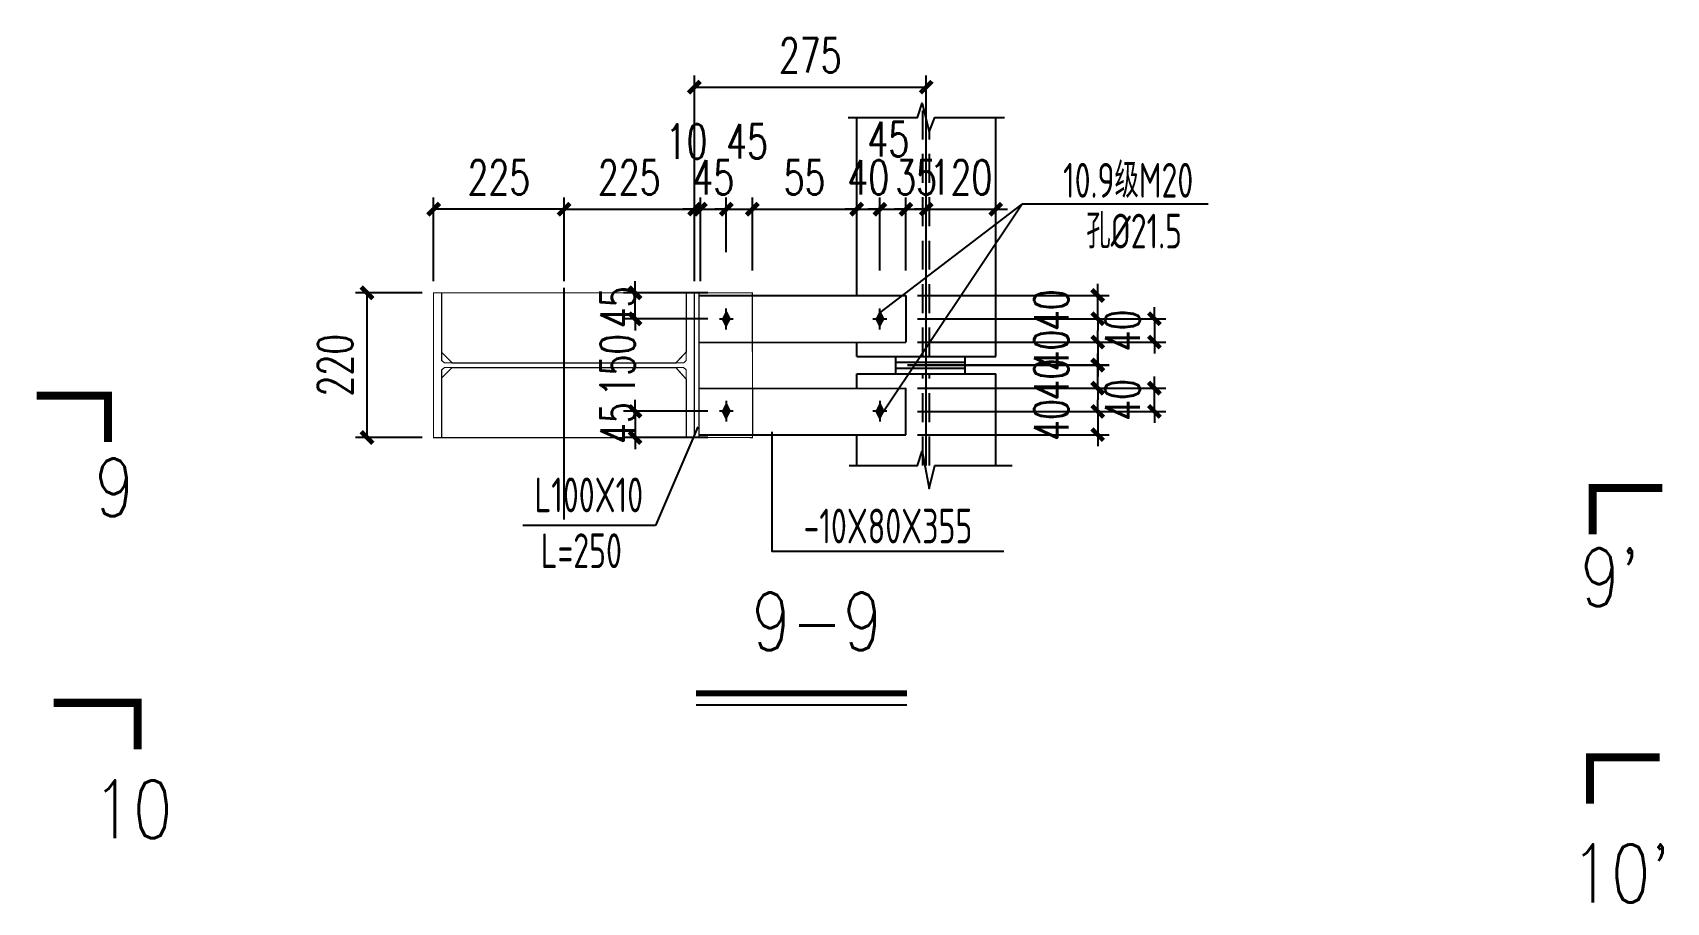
# Model space of a CAD drawing. Extents: x -33967 to 1773478, y -1022458 to -784650.
# Drawn here: x 1691013 to 1705111, y -1012883 to -1005374 of the extents above; entities that cross this region are included whole.
import ezdxf
from ezdxf.enums import TextEntityAlignment as Align

# ---------------------------------------------------------------- set-up
doc = ezdxf.new("R2010")
doc.units = 0
doc.header["$LTSCALE"] = 1000
doc.header["$MEASUREMENT"] = 0
for name, pattern in [('DASH', [0.35, 0.25, -0.1]), ('DASHED', [0.75, 0.5, -0.25]), ('DOTE', [2.42, 2, -0.2, 0.02, -0.2])]:
    doc.linetypes.add(name, pattern=pattern)
for name, color, linetype in [('ADIM', 3, 'Continuous'), ('AXIS', 3, 'Continuous'), ('DOTE', 1, 'DOTE'), ('GL', 150, 'Continuous'), ('GZ', 50, 'Continuous'), ('PUB_TEXT', 7, 'Continuous'), ('PZ', 202, 'Continuous'), ('TEXT', 7, 'Continuous'), ('吊车梁', 161, 'Continuous')]:
    doc.layers.add(name, color=color, linetype=linetype)
doc.styles.add('_TCH_DIM_T3', font='SIMPLEX', dxfattribs={"width": 0.705882, "bigfont": 'GBCBIG'})
doc.styles.add('SIM-TSSC', font='simplex.shx', dxfattribs={"width": 0.8, "bigfont": 'tssdchn.shx'})
doc.styles.add('TSSD_Norm', font='tssdeng.shx', dxfattribs={"bigfont": 'hztxt.shx'})
doc.dimstyles.new('TCH_100_5', dxfattribs={"dimtxt": 297.5, "dimasz": 100, "dimexe": 100, "dimexo": 100, "dimgap": 126.25, "dimtad": 1, "dimdec": 0, "dimlfac": 0.2, "dimzin": 0, "dimdsep": 46, "dimtxsty": '_TCH_DIM_T3', "dimblk": 'ARCHTICK', "dimcen": 0.09, "dimclrd": 126, "dimclre": 126, "dimclrt": 7, "dimazin": 2, "dimtfac": 1, "dimtdec": 0, "dimtix": 1, "dimtmove": 2, "dimatfit": 3, "dimfxl": 1, "dimtolj": 1, "dimtzin": 0, "dimarcsym": 0})

# ---------------------------------------------------------------- blocks, each defined once
blk = doc.blocks.new('_ArchTick')
at = {"color": 0, "linetype": 'ByBlock', "const_width": 0.4}
blk.add_lwpolyline([(-0.5, -0.5), (0.5, 0.5)], dxfattribs=at)
blk = doc.blocks.new('*D665')
at = {"layer": 'Defpoints', "color": 0, "transparency": 16777216}
for p in [(1699324, -1006898), (1699324, -1007320), (1698724, -1007488)]:
    blk.add_point(p, dxfattribs=at)
at = {"layer": 'GL', "color": 126, "lineweight": -2, "transparency": 16777216}
for p, q in [((1698724, -1007388), (1698724, -1006798)), ((1699324, -1007220), (1699324, -1006798)), ((1698724, -1006898), (1698624, -1006898)), ((1698724, -1006898), (1699324, -1006898)), ((1699324, -1006898), (1699424, -1006898))]:
    blk.add_line(p, q, dxfattribs=at)
at = {"layer": 'GL', "color": 126, "lineweight": -2, "transparency": 16777216, "xscale": 100, "yscale": 100, "zscale": 100}
blk.add_blockref('_ArchTick', (1698724, -1006898), dxfattribs=at)
at = {"layer": 'GL', "color": 126, "lineweight": -2, "transparency": 16777216, "xscale": 100, "yscale": 100, "zscale": 100, "rotation": 180}
blk.add_blockref('_ArchTick', (1699324, -1006898), dxfattribs=at)
at = {"layer": 'GL', "color": 7, "transparency": 16777216, "insert": (1699024, -1006623), "char_height": 297.5, "attachment_point": 5, "style": '_TCH_DIM_T3'}
blk.add_mtext('\\A1;120', dxfattribs=at)
blk = doc.blocks.new('*D666')
at = {"layer": 'Defpoints', "color": 0, "transparency": 16777216}
for p in [(1698724, -1006898), (1698549, -1007526), (1698724, -1007488)]:
    blk.add_point(p, dxfattribs=at)
at = {"layer": 'GL', "color": 126, "lineweight": -2, "transparency": 16777216}
for p, q in [((1698549, -1007426), (1698549, -1006798)), ((1698724, -1007388), (1698724, -1006798)), ((1698549, -1006898), (1698449, -1006898)), ((1698549, -1006898), (1698724, -1006898)), ((1698724, -1006898), (1698824, -1006898))]:
    blk.add_line(p, q, dxfattribs=at)
at = {"layer": 'GL', "color": 126, "lineweight": -2, "transparency": 16777216, "xscale": 100, "yscale": 100, "zscale": 100}
blk.add_blockref('_ArchTick', (1698549, -1006898), dxfattribs=at)
at = {"layer": 'GL', "color": 126, "lineweight": -2, "transparency": 16777216, "xscale": 100, "yscale": 100, "zscale": 100, "rotation": 180}
blk.add_blockref('_ArchTick', (1698724, -1006898), dxfattribs=at)
at = {"layer": 'GL', "color": 7, "transparency": 16777216, "insert": (1698637, -1006623), "char_height": 297.5, "attachment_point": 5, "style": '_TCH_DIM_T3'}
blk.add_mtext('\\A1;35', dxfattribs=at)
blk = doc.blocks.new('*D667')
at = {"layer": 'Defpoints', "color": 0, "transparency": 16777216}
for p in [(1698549, -1006898), (1698324, -1007467), (1698549, -1007526)]:
    blk.add_point(p, dxfattribs=at)
at = {"layer": 'GL', "color": 126, "lineweight": -2, "transparency": 16777216}
for p, q in [((1698324, -1007367), (1698324, -1006798)), ((1698549, -1007426), (1698549, -1006798)), ((1698324, -1006898), (1698224, -1006898)), ((1698324, -1006898), (1698549, -1006898)), ((1698549, -1006898), (1698649, -1006898))]:
    blk.add_line(p, q, dxfattribs=at)
at = {"layer": 'GL', "color": 126, "lineweight": -2, "transparency": 16777216, "xscale": 100, "yscale": 100, "zscale": 100}
blk.add_blockref('_ArchTick', (1698324, -1006898), dxfattribs=at)
at = {"layer": 'GL', "color": 126, "lineweight": -2, "transparency": 16777216, "xscale": 100, "yscale": 100, "zscale": 100, "rotation": 180}
blk.add_blockref('_ArchTick', (1698549, -1006898), dxfattribs=at)
at = {"layer": 'GL', "color": 7, "transparency": 16777216, "insert": (1698397, -1006293), "char_height": 297.5, "attachment_point": 5, "style": '_TCH_DIM_T3'}
blk.add_mtext('\\A1;45', dxfattribs=at)
blk = doc.blocks.new('*D668')
at = {"layer": 'Defpoints', "color": 0, "transparency": 16777216}
for p in [(1698324, -1006898), (1698124, -1007526), (1698324, -1007526)]:
    blk.add_point(p, dxfattribs=at)
at = {"layer": 'GL', "color": 126, "lineweight": -2, "transparency": 16777216}
for p, q in [((1698124, -1007426), (1698124, -1006798)), ((1698324, -1007426), (1698324, -1006798)), ((1698124, -1006898), (1698024, -1006898)), ((1698124, -1006898), (1698324, -1006898)), ((1698324, -1006898), (1698424, -1006898))]:
    blk.add_line(p, q, dxfattribs=at)
at = {"layer": 'GL', "color": 126, "lineweight": -2, "transparency": 16777216, "xscale": 100, "yscale": 100, "zscale": 100}
blk.add_blockref('_ArchTick', (1698124, -1006898), dxfattribs=at)
at = {"layer": 'GL', "color": 126, "lineweight": -2, "transparency": 16777216, "xscale": 100, "yscale": 100, "zscale": 100, "rotation": 180}
blk.add_blockref('_ArchTick', (1698324, -1006898), dxfattribs=at)
at = {"layer": 'GL', "color": 7, "transparency": 16777216, "insert": (1698224, -1006623), "char_height": 297.5, "attachment_point": 5, "style": '_TCH_DIM_T3'}
blk.add_mtext('\\A1;40', dxfattribs=at)
blk = doc.blocks.new('*D669')
at = {"layer": 'Defpoints', "color": 0, "transparency": 16777216}
for p in [(1696775, -1006898), (1696724, -1007620), (1696775, -1007620)]:
    blk.add_point(p, dxfattribs=at)
at = {"layer": 'GL', "color": 126, "lineweight": -2, "transparency": 16777216}
for p, q in [((1696724, -1007520), (1696724, -1006798)), ((1696775, -1007520), (1696775, -1006798)), ((1696724, -1006898), (1696624, -1006898)), ((1696724, -1006898), (1696775, -1006898)), ((1696775, -1006898), (1696875, -1006898))]:
    blk.add_line(p, q, dxfattribs=at)
at = {"layer": 'GL', "color": 126, "lineweight": -2, "transparency": 16777216, "xscale": 100, "yscale": 100, "zscale": 100}
blk.add_blockref('_ArchTick', (1696724, -1006898), dxfattribs=at)
at = {"layer": 'GL', "color": 126, "lineweight": -2, "transparency": 16777216, "xscale": 100, "yscale": 100, "zscale": 100, "rotation": 180}
blk.add_blockref('_ArchTick', (1696775, -1006898), dxfattribs=at)
at = {"layer": 'GL', "color": 7, "transparency": 16777216, "insert": (1696656, -1006313), "char_height": 297.5, "attachment_point": 5, "style": '_TCH_DIM_T3'}
blk.add_mtext('\\A1;10', dxfattribs=at)
blk = doc.blocks.new('*D670')
at = {"layer": 'Defpoints', "color": 0, "transparency": 16777216}
for p in [(1697224, -1006898), (1696999, -1007370), (1697224, -1007370)]:
    blk.add_point(p, dxfattribs=at)
at = {"layer": 'GL', "color": 126, "lineweight": -2, "transparency": 16777216}
for p, q in [((1696999, -1007270), (1696999, -1006798)), ((1697224, -1007270), (1697224, -1006798)), ((1696999, -1006898), (1696899, -1006898)), ((1696999, -1006898), (1697224, -1006898)), ((1697224, -1006898), (1697324, -1006898))]:
    blk.add_line(p, q, dxfattribs=at)
at = {"layer": 'GL', "color": 126, "lineweight": -2, "transparency": 16777216, "xscale": 100, "yscale": 100, "zscale": 100}
blk.add_blockref('_ArchTick', (1696999, -1006898), dxfattribs=at)
at = {"layer": 'GL', "color": 126, "lineweight": -2, "transparency": 16777216, "xscale": 100, "yscale": 100, "zscale": 100, "rotation": 180}
blk.add_blockref('_ArchTick', (1697224, -1006898), dxfattribs=at)
at = {"layer": 'GL', "color": 7, "transparency": 16777216, "insert": (1697178, -1006312), "char_height": 297.5, "attachment_point": 5, "style": '_TCH_DIM_T3'}
blk.add_mtext('\\A1;45', dxfattribs=at)
blk = doc.blocks.new('*D671')
at = {"layer": 'Defpoints', "color": 0, "transparency": 16777216}
for p in [(1696999, -1006898), (1696999, -1007370), (1696775, -1007620)]:
    blk.add_point(p, dxfattribs=at)
at = {"layer": 'GL', "color": 126, "lineweight": -2, "transparency": 16777216}
for p, q in [((1696775, -1007520), (1696775, -1006798)), ((1696999, -1007270), (1696999, -1006798)), ((1696775, -1006898), (1696675, -1006898)), ((1696775, -1006898), (1696999, -1006898)), ((1696999, -1006898), (1697099, -1006898))]:
    blk.add_line(p, q, dxfattribs=at)
at = {"layer": 'GL', "color": 126, "lineweight": -2, "transparency": 16777216, "xscale": 100, "yscale": 100, "zscale": 100}
blk.add_blockref('_ArchTick', (1696775, -1006898), dxfattribs=at)
at = {"layer": 'GL', "color": 126, "lineweight": -2, "transparency": 16777216, "xscale": 100, "yscale": 100, "zscale": 100, "rotation": 180}
blk.add_blockref('_ArchTick', (1696999, -1006898), dxfattribs=at)
at = {"layer": 'GL', "color": 7, "transparency": 16777216, "insert": (1696887, -1006623), "char_height": 297.5, "attachment_point": 5, "style": '_TCH_DIM_T3'}
blk.add_mtext('\\A1;45', dxfattribs=at)
blk = doc.blocks.new('*D672')
at = {"layer": 'Defpoints', "color": 0, "transparency": 16777216}
for p in [(1698124, -1006898), (1697224, -1007526), (1698124, -1007526)]:
    blk.add_point(p, dxfattribs=at)
at = {"layer": 'GL', "color": 126, "lineweight": -2, "transparency": 16777216}
for p, q in [((1697224, -1007426), (1697224, -1006798)), ((1698124, -1007426), (1698124, -1006798)), ((1697224, -1006898), (1698124, -1006898))]:
    blk.add_line(p, q, dxfattribs=at)
at = {"layer": 'GL', "color": 126, "lineweight": -2, "transparency": 16777216, "xscale": 100, "yscale": 100, "zscale": 100, "rotation": 180}
blk.add_blockref('_ArchTick', (1697224, -1006898), dxfattribs=at)
at = {"layer": 'GL', "color": 126, "lineweight": -2, "transparency": 16777216, "xscale": 100, "yscale": 100, "zscale": 100}
blk.add_blockref('_ArchTick', (1698124, -1006898), dxfattribs=at)
at = {"layer": 'GL', "color": 7, "transparency": 16777216, "insert": (1697674, -1006623), "char_height": 297.5, "attachment_point": 5, "style": '_TCH_DIM_T3'}
blk.add_mtext('\\A1;55', dxfattribs=at)
blk = doc.blocks.new('*D673')
at = {"layer": 'Defpoints', "color": 0, "transparency": 16777216}
for p in [(1694473, -1006898), (1694473, -1007620), (1695599, -1007620)]:
    blk.add_point(p, dxfattribs=at)
at = {"layer": 'GL', "color": 126, "lineweight": -2, "transparency": 16777216}
for p, q in [((1694473, -1007520), (1694473, -1006798)), ((1695599, -1007520), (1695599, -1006798)), ((1695599, -1006898), (1694473, -1006898))]:
    blk.add_line(p, q, dxfattribs=at)
at = {"layer": 'GL', "color": 126, "lineweight": -2, "transparency": 16777216, "xscale": 100, "yscale": 100, "zscale": 100, "rotation": 180}
blk.add_blockref('_ArchTick', (1694473, -1006898), dxfattribs=at)
at = {"layer": 'GL', "color": 126, "lineweight": -2, "transparency": 16777216, "xscale": 100, "yscale": 100, "zscale": 100}
blk.add_blockref('_ArchTick', (1695599, -1006898), dxfattribs=at)
at = {"layer": 'GL', "color": 7, "transparency": 16777216, "insert": (1695036, -1006623), "char_height": 297.5, "attachment_point": 5, "style": '_TCH_DIM_T3'}
blk.add_mtext('\\A1;225', dxfattribs=at)
blk = doc.blocks.new('*D674')
at = {"layer": 'Defpoints', "color": 0, "transparency": 16777216}
for p in [(1694473, -1007620), (1693898, -1008870), (1694473, -1008870)]:
    blk.add_point(p, dxfattribs=at)
at = {"layer": 'GL', "color": 126, "lineweight": -2, "transparency": 16777216}
for p, q in [((1694373, -1007620), (1693798, -1007620)), ((1693898, -1007620), (1693898, -1008870)), ((1694373, -1008870), (1693798, -1008870))]:
    blk.add_line(p, q, dxfattribs=at)
at = {"layer": 'GL', "color": 126, "lineweight": -2, "transparency": 16777216, "xscale": 100, "yscale": 100, "zscale": 100}
for p, rotation in [((1693898, -1007620), 90), ((1693898, -1008870), 270)]:
    blk.add_blockref('_ArchTick', p, dxfattribs=dict(at, rotation=rotation))
at = {"layer": 'GL', "color": 7, "transparency": 16777216, "insert": (1693623, -1008245), "char_height": 297.5, "attachment_point": 5, "rotation": 90, "style": '_TCH_DIM_T3'}
blk.add_mtext('\\A1;220', dxfattribs=at)
blk = doc.blocks.new('*D675')
at = {"layer": 'Defpoints', "color": 0, "transparency": 16777216}
for p in [(1696211, -1007620), (1696939, -1007620), (1696939, -1007845)]:
    blk.add_point(p, dxfattribs=at)
at = {"layer": 'GL', "color": 126, "lineweight": -2, "transparency": 16777216}
for p, q in [((1696211, -1007620), (1696211, -1007520)), ((1696839, -1007620), (1696111, -1007620)), ((1696211, -1007845), (1696211, -1007620)), ((1696839, -1007845), (1696111, -1007845)), ((1696211, -1007845), (1696211, -1007945))]:
    blk.add_line(p, q, dxfattribs=at)
at = {"layer": 'GL', "color": 126, "lineweight": -2, "transparency": 16777216, "xscale": 100, "yscale": 100, "zscale": 100}
for p, rotation in [((1696211, -1007620), 270), ((1696211, -1007845), 90)]:
    blk.add_blockref('_ArchTick', p, dxfattribs=dict(at, rotation=rotation))
at = {"layer": 'GL', "color": 7, "transparency": 16777216, "insert": (1696061, -1007745), "char_height": 297.5, "attachment_point": 5, "rotation": 90, "style": '_TCH_DIM_T3'}
blk.add_mtext('\\A1;45', dxfattribs=at)
blk = doc.blocks.new('*D676')
at = {"layer": 'Defpoints', "color": 0, "transparency": 16777216}
for p in [(1696939, -1007845), (1696211, -1008643), (1696939, -1008643)]:
    blk.add_point(p, dxfattribs=at)
at = {"layer": 'GL', "color": 126, "lineweight": -2, "transparency": 16777216}
for p, q in [((1696839, -1007845), (1696111, -1007845)), ((1696211, -1007845), (1696211, -1007869)), ((1696839, -1008643), (1696111, -1008643)), ((1696211, -1008643), (1696211, -1008621))]:
    blk.add_line(p, q, dxfattribs=at)
at = {"layer": 'GL', "color": 126, "lineweight": -2, "transparency": 16777216, "xscale": 100, "yscale": 100, "zscale": 100}
for p, rotation in [((1696211, -1007845), 90), ((1696211, -1008643), 270)]:
    blk.add_blockref('_ArchTick', p, dxfattribs=dict(at, rotation=rotation))
at = {"layer": 'GL', "color": 7, "transparency": 16777216, "insert": (1696061, -1008245), "char_height": 297.5, "attachment_point": 5, "rotation": 90, "style": '_TCH_DIM_T3'}
blk.add_mtext('\\A1;150', dxfattribs=at)
blk = doc.blocks.new('*D677')
at = {"layer": 'Defpoints', "color": 0, "transparency": 16777216}
for p in [(1696939, -1008643), (1696211, -1008870), (1696939, -1008870)]:
    blk.add_point(p, dxfattribs=at)
at = {"layer": 'GL', "color": 126, "lineweight": -2, "transparency": 16777216}
for p, q in [((1696211, -1008643), (1696211, -1008543)), ((1696839, -1008643), (1696111, -1008643)), ((1696211, -1008643), (1696211, -1008870)), ((1696839, -1008870), (1696111, -1008870)), ((1696211, -1008870), (1696211, -1008970))]:
    blk.add_line(p, q, dxfattribs=at)
at = {"layer": 'GL', "color": 126, "lineweight": -2, "transparency": 16777216, "xscale": 100, "yscale": 100, "zscale": 100}
for p, rotation in [((1696211, -1008643), 270), ((1696211, -1008870), 90)]:
    blk.add_blockref('_ArchTick', p, dxfattribs=dict(at, rotation=rotation))
at = {"layer": 'GL', "color": 7, "transparency": 16777216, "insert": (1696061, -1008745), "char_height": 297.5, "attachment_point": 5, "rotation": 90, "style": '_TCH_DIM_T3'}
blk.add_mtext('\\A1;45', dxfattribs=at)
blk = doc.blocks.new('*D701')
at = {"layer": 'Defpoints', "color": 0, "transparency": 16777216}
for p in [(1698724, -1005844), (1696723, -1007620), (1698724, -1007620)]:
    blk.add_point(p, dxfattribs=at)
at = {"layer": 'GL', "color": 126, "lineweight": -2, "transparency": 16777216}
for p, q in [((1696723, -1007520), (1696723, -1005744)), ((1698724, -1007520), (1698724, -1005744)), ((1696723, -1005844), (1698724, -1005844))]:
    blk.add_line(p, q, dxfattribs=at)
at = {"layer": 'GL', "color": 126, "lineweight": -2, "transparency": 16777216, "xscale": 100, "yscale": 100, "zscale": 100, "rotation": 180}
blk.add_blockref('_ArchTick', (1696723, -1005844), dxfattribs=at)
at = {"layer": 'GL', "color": 126, "lineweight": -2, "transparency": 16777216, "xscale": 100, "yscale": 100, "zscale": 100}
blk.add_blockref('_ArchTick', (1698724, -1005844), dxfattribs=at)
at = {"layer": 'GL', "color": 7, "transparency": 16777216, "insert": (1697723, -1005569), "char_height": 297.5, "attachment_point": 5, "style": '_TCH_DIM_T3'}
blk.add_mtext('\\A1;275', dxfattribs=at)
blk = doc.blocks.new('*D678')
at = {"layer": 'Defpoints', "color": 0, "transparency": 16777216}
for p in [(1698549, -1008644), (1698549, -1008845), (1700204, -1008845)]:
    blk.add_point(p, dxfattribs=at)
at = {"layer": 'GL', "color": 126, "lineweight": -2, "transparency": 16777216}
for p, q in [((1700204, -1008644), (1700204, -1008544)), ((1698649, -1008644), (1700304, -1008644)), ((1700204, -1008644), (1700204, -1008845)), ((1698649, -1008845), (1700304, -1008845)), ((1700204, -1008845), (1700204, -1008945))]:
    blk.add_line(p, q, dxfattribs=at)
at = {"layer": 'GL', "color": 126, "lineweight": -2, "transparency": 16777216, "xscale": 100, "yscale": 100, "zscale": 100}
for p, rotation in [((1700204, -1008644), 270), ((1700204, -1008845), 90)]:
    blk.add_blockref('_ArchTick', p, dxfattribs=dict(at, rotation=rotation))
at = {"layer": 'GL', "color": 7, "transparency": 16777216, "insert": (1699804, -1008718), "char_height": 297.5, "attachment_point": 5, "rotation": 90, "style": '_TCH_DIM_T3'}
blk.add_mtext('\\A1;40', dxfattribs=at)
blk = doc.blocks.new('*D679')
at = {"layer": 'Defpoints', "color": 0, "transparency": 16777216}
for p in [(1698549, -1008443), (1700693, -1008443), (1698549, -1008644)]:
    blk.add_point(p, dxfattribs=at)
at = {"layer": 'GL', "color": 126, "lineweight": -2, "transparency": 16777216}
for p, q in [((1700693, -1008443), (1700693, -1008343)), ((1698649, -1008443), (1700793, -1008443)), ((1700693, -1008644), (1700693, -1008443)), ((1698649, -1008644), (1700793, -1008644)), ((1700693, -1008644), (1700693, -1008744))]:
    blk.add_line(p, q, dxfattribs=at)
at = {"layer": 'GL', "color": 126, "lineweight": -2, "transparency": 16777216, "xscale": 100, "yscale": 100, "zscale": 100}
for p, rotation in [((1700693, -1008443), 270), ((1700693, -1008644), 90)]:
    blk.add_blockref('_ArchTick', p, dxfattribs=dict(at, rotation=rotation))
at = {"layer": 'GL', "color": 7, "transparency": 16777216, "insert": (1700418, -1008544), "char_height": 297.5, "attachment_point": 5, "rotation": 90, "style": '_TCH_DIM_T3'}
blk.add_mtext('\\A1;40', dxfattribs=at)
blk = doc.blocks.new('*D680')
at = {"layer": 'Defpoints', "color": 0, "transparency": 16777216}
for p in [(1698463, -1008245), (1700204, -1008245), (1698549, -1008443)]:
    blk.add_point(p, dxfattribs=at)
at = {"layer": 'GL', "color": 126, "lineweight": -2, "transparency": 16777216}
for p, q in [((1700204, -1008245), (1700204, -1008145)), ((1698563, -1008245), (1700304, -1008245)), ((1700204, -1008443), (1700204, -1008245)), ((1698649, -1008443), (1700304, -1008443)), ((1700204, -1008443), (1700204, -1008543))]:
    blk.add_line(p, q, dxfattribs=at)
at = {"layer": 'GL', "color": 126, "lineweight": -2, "transparency": 16777216, "xscale": 100, "yscale": 100, "zscale": 100}
for p, rotation in [((1700204, -1008245), 270), ((1700204, -1008443), 90)]:
    blk.add_blockref('_ArchTick', p, dxfattribs=dict(at, rotation=rotation))
at = {"layer": 'GL', "color": 7, "transparency": 16777216, "insert": (1699804, -1008370), "char_height": 297.5, "attachment_point": 5, "rotation": 90, "style": '_TCH_DIM_T3'}
blk.add_mtext('\\A1;40', dxfattribs=at)
blk = doc.blocks.new('*D681')
at = {"layer": 'Defpoints', "color": 0, "transparency": 16777216}
for p in [(1698549, -1007643), (1700204, -1007643), (1698549, -1007844)]:
    blk.add_point(p, dxfattribs=at)
at = {"layer": 'GL', "color": 126, "lineweight": -2, "transparency": 16777216}
for p, q in [((1700204, -1007643), (1700204, -1007543)), ((1698649, -1007643), (1700304, -1007643)), ((1700204, -1007844), (1700204, -1007643)), ((1698649, -1007844), (1700304, -1007844)), ((1700204, -1007844), (1700204, -1007944))]:
    blk.add_line(p, q, dxfattribs=at)
at = {"layer": 'GL', "color": 126, "lineweight": -2, "transparency": 16777216, "xscale": 100, "yscale": 100, "zscale": 100}
for p, rotation in [((1700204, -1007643), 270), ((1700204, -1007844), 90)]:
    blk.add_blockref('_ArchTick', p, dxfattribs=dict(at, rotation=rotation))
at = {"layer": 'GL', "color": 7, "transparency": 16777216, "insert": (1699804, -1007770), "char_height": 297.5, "attachment_point": 5, "rotation": 90, "style": '_TCH_DIM_T3'}
blk.add_mtext('\\A1;40', dxfattribs=at)
blk = doc.blocks.new('*D682')
at = {"layer": 'Defpoints', "color": 0, "transparency": 16777216}
for p in [(1698549, -1007844), (1698549, -1008045), (1700693, -1008045)]:
    blk.add_point(p, dxfattribs=at)
at = {"layer": 'GL', "color": 126, "lineweight": -2, "transparency": 16777216}
for p, q in [((1698649, -1007844), (1700793, -1007844)), ((1700693, -1007844), (1700693, -1007744)), ((1700693, -1007844), (1700693, -1008045)), ((1698649, -1008045), (1700793, -1008045)), ((1700693, -1008045), (1700693, -1008145))]:
    blk.add_line(p, q, dxfattribs=at)
at = {"layer": 'GL', "color": 126, "lineweight": -2, "transparency": 16777216, "xscale": 100, "yscale": 100, "zscale": 100}
for p, rotation in [((1700693, -1007844), 270), ((1700693, -1008045), 90)]:
    blk.add_blockref('_ArchTick', p, dxfattribs=dict(at, rotation=rotation))
at = {"layer": 'GL', "color": 7, "transparency": 16777216, "insert": (1700418, -1007945), "char_height": 297.5, "attachment_point": 5, "rotation": 90, "style": '_TCH_DIM_T3'}
blk.add_mtext('\\A1;40', dxfattribs=at)
blk = doc.blocks.new('*D683')
at = {"layer": 'Defpoints', "color": 0, "transparency": 16777216}
for p in [(1698549, -1008045), (1698463, -1008243), (1700204, -1008243)]:
    blk.add_point(p, dxfattribs=at)
at = {"layer": 'GL', "color": 126, "lineweight": -2, "transparency": 16777216}
for p, q in [((1700204, -1008045), (1700204, -1007945)), ((1698649, -1008045), (1700304, -1008045)), ((1700204, -1008045), (1700204, -1008243)), ((1698563, -1008243), (1700304, -1008243)), ((1700204, -1008243), (1700204, -1008343))]:
    blk.add_line(p, q, dxfattribs=at)
at = {"layer": 'GL', "color": 126, "lineweight": -2, "transparency": 16777216, "xscale": 100, "yscale": 100, "zscale": 100}
for p, rotation in [((1700204, -1008045), 270), ((1700204, -1008243), 90)]:
    blk.add_blockref('_ArchTick', p, dxfattribs=dict(at, rotation=rotation))
at = {"layer": 'GL', "color": 7, "transparency": 16777216, "insert": (1699804, -1008118), "char_height": 297.5, "attachment_point": 5, "rotation": 90, "style": '_TCH_DIM_T3'}
blk.add_mtext('\\A1;40', dxfattribs=at)
blk = doc.blocks.new('*D690')
at = {"layer": 'Defpoints', "color": 0, "transparency": 16777216}
for p in [(1696724, -1006898), (1695599, -1007620), (1696724, -1007620)]:
    blk.add_point(p, dxfattribs=at)
at = {"layer": 'GL', "color": 126, "lineweight": -2, "transparency": 16777216}
for p, q in [((1695599, -1007520), (1695599, -1006798)), ((1696724, -1007520), (1696724, -1006798)), ((1695599, -1006898), (1696724, -1006898))]:
    blk.add_line(p, q, dxfattribs=at)
at = {"layer": 'GL', "color": 126, "lineweight": -2, "transparency": 16777216, "xscale": 100, "yscale": 100, "zscale": 100, "rotation": 180}
blk.add_blockref('_ArchTick', (1695599, -1006898), dxfattribs=at)
at = {"layer": 'GL', "color": 126, "lineweight": -2, "transparency": 16777216, "xscale": 100, "yscale": 100, "zscale": 100}
blk.add_blockref('_ArchTick', (1696724, -1006898), dxfattribs=at)
at = {"layer": 'GL', "color": 7, "transparency": 16777216, "insert": (1696161, -1006623), "char_height": 297.5, "attachment_point": 5, "style": '_TCH_DIM_T3'}
blk.add_mtext('\\A1;225', dxfattribs=at)

msp = doc.modelspace()

# ---------------------------------------------------------------- hatches: boundary and pattern name
for points in [[(1696998.8, -1007906.2), (1697028.8, -1007846.2), (1696998.8, -1007786.2), (1696968.8, -1007846.2)], [(1698324, -1007906.2), (1698354, -1007846.2), (1698324, -1007786.2), (1698294, -1007846.2)], [(1696998.8, -1008582), (1697028.8, -1008642), (1696998.8, -1008702), (1696968.8, -1008642)], [(1698324, -1008582), (1698354, -1008642), (1698324, -1008702), (1698294, -1008642)]]:
    msp.add_hatch(color=256).paths.add_polyline_path(points)

# ---------------------------------------------------------------- linework, layer by layer
for p, q in [((1697058.8, -1007846.2), (1696938.8, -1007846.2)), ((1696998.8, -1007786.2), (1696968.8, -1007846.2)), ((1696998.8, -1007906.2), (1696968.8, -1007846.2)), ((1696998.8, -1007936.2), (1696998.8, -1007756.2)), ((1696998.8, -1007786.2), (1697028.8, -1007846.2)), ((1696998.8, -1007906.2), (1697028.8, -1007846.2)), ((1698384, -1007846.2), (1698264, -1007846.2)), ((1698324, -1007786.2), (1698294, -1007846.2)), ((1698324, -1007906.2), (1698294, -1007846.2)), ((1698324, -1007936.2), (1698324, -1007756.2)), ((1698324, -1007786.2), (1698354, -1007846.2)), ((1698324, -1007906.2), (1698354, -1007846.2)), ((1696998.8, -1008552), (1696998.8, -1008732)), ((1698324, -1008552), (1698324, -1008732)), ((1697058.8, -1008642), (1696938.8, -1008642)), ((1696998.8, -1008582), (1696968.8, -1008642)), ((1696998.8, -1008702), (1696968.8, -1008642)), ((1696998.8, -1008582), (1697028.8, -1008642)), ((1696998.8, -1008702), (1697028.8, -1008642)), ((1698384, -1008642), (1698264, -1008642)), ((1698324, -1008582), (1698294, -1008642)), ((1698324, -1008702), (1698294, -1008642)), ((1698324, -1008582), (1698354, -1008642)), ((1698324, -1008702), (1698354, -1008642))]:
    msp.add_line(p, q)
at = {"const_width": 10}
for points in [[(1697225.1, -1008845.1), (1697225.1, -1008870.1), (1696722.6, -1008869.1), (1696722.6, -1007621.1), (1697223.9, -1007620.1), (1697223.9, -1007643.1)], [(1697223.8, -1008047.6), (1697225.3, -1008445.4)]]:
    msp.add_lwpolyline(points, dxfattribs=at)
at = {"layer": 'ADIM', "const_width": 50}
msp.add_lwpolyline([(1696738.7, -1011078.1), (1698557.4, -1011078.1)], dxfattribs=at)
at = {"layer": 'ADIM'}
msp.add_lwpolyline([(1696738.7, -1011178.1), (1698557.4, -1011178.1)], dxfattribs=at)
at = {"layer": 'AXIS'}
for p, q in [((1699553, -1006854.2), (1698324.1, -1008695.1)), ((1698324.1, -1007794), (1699553, -1006854.2)), ((1701157.7, -1006854.2), (1699553, -1006854.2)), ((1696752.3, -1008777), (1696386.6, -1009629.8)), ((1696386.6, -1009629.8), (1695244, -1009629.8))]:
    msp.add_line(p, q, dxfattribs=at)
at = {"layer": 'AXIS', "color": 3, "const_width": 70}
for points in [[(1691048, -1008508.8), (1691663.6, -1008508.8), (1691663.6, -1008908.8)], [(1705075.9, -1009304.8), (1704475.9, -1009304.7), (1704475.9, -1009704.7)], [(1691194.4, -1011160.7), (1691919.4, -1011160.7), (1691919.4, -1011560.7)], [(1705052.9, -1011631.4), (1704452.9, -1011631.4), (1704452.9, -1012031.4)]]:
    msp.add_lwpolyline(points, dxfattribs=at)
at = {"layer": 'AXIS'}
msp.add_lwpolyline([(1697390.6, -1008820.1), (1697390.6, -1009852), (1697390.6, -1009852), (1699392.4, -1009852)], dxfattribs=at)
at = {"layer": 'DOTE'}
for p, q in [((1698724.1, -1009110.9), (1698724.1, -1006124.9)), ((1695598.5, -1009578), (1695598.5, -1006952.2))]:
    msp.add_line(p, q, dxfattribs=at)
at = {"layer": 'GZ', "const_width": 10}
msp.add_lwpolyline([(1694472.6, -1007620.1), (1694472.6, -1008870.1), (1694542.6, -1008870.1), (1694542.6, -1008284.4), (1694567.6, -1008265.1), (1696629.4, -1008265.1), (1696652.6, -1008284.4), (1696652.6, -1008870.1), (1696722.6, -1008870.1), (1696722.6, -1007620.1), (1696652.6, -1007620.1), (1696652.6, -1008205.1), (1696630.2, -1008225.1), (1694567.6, -1008225.1), (1694542.6, -1008205.1), (1694542.6, -1007620.1), (1694472.6, -1007620.1)], close=True, dxfattribs=at)
at = {"layer": 'PZ', "linetype": 'ByBlock'}
for p, q in [((1696763.6, -1007643), (1698549, -1007643.2)), ((1698549, -1007643.2), (1698549, -1008045.2)), ((1696764.4, -1008047.6), (1698549, -1008045.2)), ((1698463, -1008320.1), (1698463, -1008170.1)), ((1698463, -1008220.1), (1699060.2, -1008220.1)), ((1698463, -1008270.1), (1699060.2, -1008270.1)), ((1699060.2, -1008320.1), (1699060.2, -1008170.1)), ((1696765.9, -1008445.4), (1698549, -1008443)), ((1698549, -1008845), (1698549, -1008443)), ((1696767.4, -1008845), (1698549, -1008845))]:
    msp.add_line(p, q, dxfattribs=at)
at = {"layer": 'PZ', "const_width": 11.2}
for points in [[(1694542.6, -1007620.1), (1694542.6, -1008134.7), (1694632.9, -1008225.1), (1696563.6, -1008225.1), (1696652.6, -1008131), (1696652.6, -1007620.1), (1694542.6, -1007620.1)], [(1694542.6, -1008870.1), (1694542.6, -1008355.5), (1694632.9, -1008265.1), (1696563.6, -1008265.1), (1696652.6, -1008365.5), (1696652.6, -1008870.1), (1694542.6, -1008870.1)]]:
    msp.add_lwpolyline(points, dxfattribs=at)
at = {"layer": 'PZ', "color": 7, "const_width": 11.2}
msp.add_lwpolyline([(1696764.4, -1007620.1), (1696762.7, -1008869.2)], dxfattribs=at)
at = {"layer": 'PZ', "color": 7, "linetype": 'DASH', "ltscale": 0.2, "const_width": 11.2}
for points in [[(1697223.9, -1007643.1), (1697223.8, -1008047.6)], [(1697225.4, -1008849.8), (1697225.3, -1008445.4)]]:
    msp.add_lwpolyline(points, dxfattribs=at)
at = {"layer": '吊车梁', "linetype": 'DASHED', "ltscale": 0.5}
for p, q in [((1698695.1, -1008170.1), (1698695.1, -1006002.5)), ((1698753.1, -1008170.1), (1698753.1, -1006221.3)), ((1698695.1, -1009110.9), (1698695.1, -1008320.1)), ((1698753.1, -1009110.9), (1698753.1, -1008320.1))]:
    msp.add_line(p, q, dxfattribs=at)
at = {"layer": '吊车梁'}
for p, q in [((1698124.1, -1007645.8), (1698124.1, -1006106.4)), ((1699324.1, -1008170.1), (1699324.1, -1006106.4)), ((1698124.1, -1008170.1), (1699324.1, -1008170.1)), ((1698124.1, -1008320.1), (1699324.1, -1008320.1)), ((1699324.1, -1009110.9), (1699324.1, -1008320.1)), ((1698124.1, -1009110.9), (1698124.2, -1008845.6))]:
    msp.add_line(p, q, dxfattribs=at)
at = {"layer": '吊车梁', "ltscale": 0.5}
for p, q in [((1698124.1, -1008170.1), (1698124.1, -1008045.8)), ((1698124.2, -1008443.6), (1698124.1, -1008320.1))]:
    msp.add_line(p, q, dxfattribs=at)
at = {"layer": '吊车梁'}
for points in [[(1698049.1, -1006106.4), (1698199.1, -1006106.4), (1698650.1, -1006106.4), (1698690.1, -1005981.4), (1698749.3, -1006231.1), (1698798.1, -1006106.4), (1699274.1, -1006106.4), (1699399.1, -1006106.4)], [(1698058.5, -1009110.9), (1698189.8, -1009110.9), (1698650.1, -1009110.9), (1698690.1, -1008985.9), (1698749.3, -1009310.6), (1698798.1, -1009110.9), (1699389.8, -1009110.9), (1699464.8, -1009110.9)]]:
    msp.add_lwpolyline(points, dxfattribs=at)

# ---------------------------------------------------------------- texts
at = {"layer": 'AXIS', "color": 3, "style": 'SIM-TSSC', "width": 0.8}
for s, p in [('9', (1691547.1, -1009549.5)), ("9'", (1704368.1, -1010325.6)), ('10', (1691534.2, -1012329.9)), ("10'", (1704288.6, -1012883.2))]:
    msp.add_text(s, height=500, dxfattribs=at).set_placement(p)
at = {"layer": 'PUB_TEXT', "linetype": 'ByBlock', "transparency": 16777216, "style": 'SIM-TSSC', "width": 0.8}
msp.add_text('9-9', height=500, dxfattribs=at).set_placement((1697215.5, -1010856.8), align=Align.BOTTOM_LEFT)
at = {"layer": 'TEXT', "style": 'TSSD_Norm', "width": 0.7}
for s, p in [('10.9级M20 ', (1699905, -1006798.5)), ('孔%%C21.5', (1700105.7, -1007236.8))]:
    msp.add_text(s, height=300, dxfattribs=at).set_placement(p)
for s, p in [('L100X10', (1695812.5, -1009515)), ('-10X80X355', (1698393.5, -1009783.5)), ('L=250', (1695747.9, -1009997))]:
    msp.add_text(s, height=300, dxfattribs=at).set_placement(p, align=Align.CENTER)

# ---------------------------------------------------------------- dimensions: what is measured, and where the dimension line sits
at = {"layer": 'GL'}
for base, p1, p2, text, picture, middle in [((1698724.1, -1005843.8), (1696722.6, -1007620.1), (1698724.1, -1007620.1), '275', '*D701', (1697723.4, -1005568.8)), ((1694472.6, -1006898.2), (1695598.5, -1007620.1), (1694472.6, -1007620.1), '225', '*D673', (1695035.6, -1006623.2))]:
    dim = msp.add_linear_dim(base=base, p1=p1, p2=p2, text=text, dimstyle='TCH_100_5', dxfattribs=at)
    dim.commit()
    dim.dimension.update_dxf_attribs({"geometry": picture, "text_midpoint": middle})
for base, p1, p2, picture, middle in [((1696774.5, -1006898.2), (1696723.9, -1007620.1), (1696774.5, -1007620.1), '*D669', (1696656, -1006312.9)), ((1697223.9, -1006898.2), (1696998.9, -1007370.1), (1697223.9, -1007370.1), '*D670', (1697178.4, -1006311.7))]:
    dim = msp.add_linear_dim(base=base, p1=p1, p2=p2, dimstyle='TCH_100_5', dxfattribs=at)
    dim.commit()
    dim.dimension.update_dxf_attribs({"geometry": picture, "text_midpoint": middle, "dimtype": 128})
for base, p1, p2, angle, picture, middle in [((1698549.1, -1006898.2), (1698324.1, -1007467), (1698549.1, -1007526), 180, '*D667', (1698396.9, -1006293)), ((1696211.3, -1007620.1), (1696938.8, -1007845.1), (1696938.9, -1007620.1), 90, '*D675', (1696061.3, -1007745.1)), ((1700203.7, -1007643.2), (1698549, -1007844.2), (1698549, -1007643.2), 90, '*D681', (1699803.7, -1007770.1)), ((1696211.3, -1008870.1), (1696938.9, -1008643.1), (1696938.9, -1008870.1), 90, '*D677', (1696061.3, -1008745.1)), ((1700203.7, -1008845), (1698549, -1008644), (1698549, -1008845), 270, '*D678', (1699803.7, -1008718.1))]:
    dim = msp.add_linear_dim(base=base, p1=p1, p2=p2, angle=angle, dimstyle='TCH_100_5', dxfattribs=at)
    dim.commit()
    dim.dimension.update_dxf_attribs({"geometry": picture, "text_midpoint": middle, "dimtype": 128})
for base, p1, p2, angle, text, picture, middle in [((1696724.4, -1006898.2), (1695598.5, -1007620.1), (1696724.4, -1007620.1), 180, '225', '*D690', (1696161.4, -1006623.2)), ((1698124.1, -1006898.2), (1697223.9, -1007526), (1698124.1, -1007526), 180, '55', '*D672', (1697674, -1006623.2)), ((1693897.5, -1008870.1), (1694472.6, -1007620.1), (1694472.6, -1008870.1), 90, '220', '*D674', (1693622.5, -1008245.1))]:
    dim = msp.add_linear_dim(base=base, p1=p1, p2=p2, angle=angle, text=text, dimstyle='TCH_100_5', dxfattribs=at)
    dim.commit()
    dim.dimension.update_dxf_attribs({"geometry": picture, "text_midpoint": middle})
dim = msp.add_linear_dim(base=(1696998.9, -1006898.2), p1=(1696774.5, -1007620.1), p2=(1696998.9, -1007370.1), dimstyle='TCH_100_5', dxfattribs=at)
dim.commit()
dim.dimension.update_dxf_attribs({"geometry": '*D671', "text_midpoint": (1696886.7, -1006623.2)})
for base, p1, p2, angle, picture, middle in [((1698324.1, -1006898.2), (1698124.1, -1007526), (1698324.1, -1007526), 180, '*D668', (1698224.1, -1006623.2)), ((1698724.1, -1006898.2), (1698549.1, -1007526), (1698724.1, -1007487.8), 180, '*D666', (1698636.6, -1006623.2)), ((1699324.1, -1006898.2), (1698724.1, -1007487.8), (1699324.1, -1007320.1), 180, '*D665', (1699024.1, -1006623.2)), ((1700692.6, -1008045.2), (1698549, -1007844.2), (1698549.1, -1008045.2), 90, '*D682', (1700417.6, -1007944.7)), ((1700692.6, -1008443), (1698549, -1008644), (1698549.1, -1008443), 270, '*D679', (1700417.6, -1008543.5))]:
    dim = msp.add_linear_dim(base=base, p1=p1, p2=p2, angle=angle, dimstyle='TCH_100_5', dxfattribs=at)
    dim.commit()
    dim.dimension.update_dxf_attribs({"geometry": picture, "text_midpoint": middle})
for base, p1, p2, angle, text, picture, middle in [((1696211.3, -1008643.1), (1696938.8, -1007845.1), (1696938.9, -1008643.1), 90, '150', '*D676', (1696061.3, -1008245.1)), ((1700203.7, -1008243.1), (1698549.1, -1008045.2), (1698463, -1008243.1), 270, '40', '*D683', (1699803.8, -1008118.1)), ((1700203.7, -1008245.1), (1698549.1, -1008443), (1698463, -1008245.1), 90, '40', '*D680', (1699803.8, -1008370.1))]:
    dim = msp.add_linear_dim(base=base, p1=p1, p2=p2, angle=angle, text=text, dimstyle='TCH_100_5', dxfattribs=at)
    dim.commit()
    dim.dimension.update_dxf_attribs({"geometry": picture, "text_midpoint": middle, "dimtype": 128})

doc.saveas('drawing.dxf')
